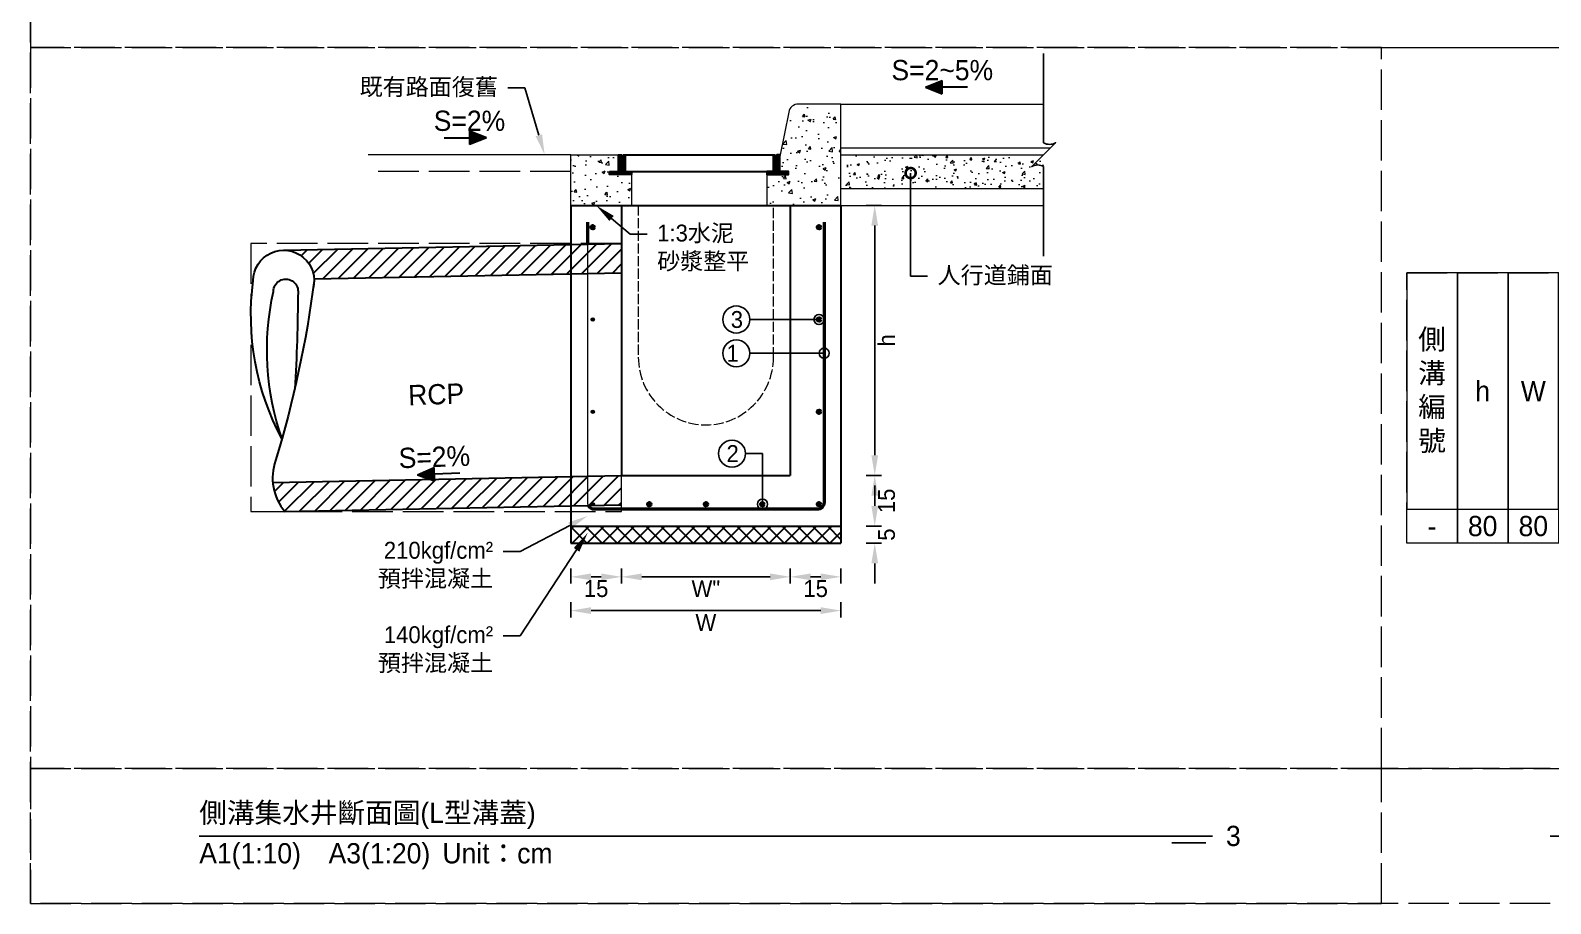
# Model space of a CAD drawing. Extents: x -6810 to 5075, y -2187 to 1200.
# Drawn here: x -1710 to -1259.9, y -507 to -248.5 of the extents above; entities that cross this region are included whole.
import ezdxf
from ezdxf import colors
from ezdxf.entities.mleader import LeaderData, LeaderLine
from ezdxf.math import Vec2, Vec3

# ---------------------------------------------------------------- set-up
doc = ezdxf.new("R2010")
doc.units = 0
doc.header["$MEASUREMENT"] = 0
doc.linetypes.add('ACAD_ISO02W100', pattern=[15, 12, -3])
for name, color, linetype, lineweight in [('一、1.基本-圖框', 7, 'Continuous', 20), ('二、1.繪圖-既有設施', 8, 'Continuous', 20), ('二、2.繪圖-施作項目', 181, 'Continuous', 30), ('二、3.繪圖-排水流向', 170, 'Continuous', 30), ('二、4.繪圖-設計鋪面', 40, 'Continuous', 20), ('二、5.繪圖-鋼筋', 60, 'Continuous', 50), ('二、6.繪圖-其他施作項目', 35, 'Continuous', 30)]:
    doc.layers.add(name, color=color, linetype=linetype, lineweight=lineweight)
doc.layers.add('一、4.基本-隱藏', color=9, linetype='ACAD_ISO02W100', lineweight=20, plot=False)
doc.layers.add('三、1.文字-說明文字', color=2, linetype='Continuous')
doc.layers.add('三、3.文字-註解文字', color=2, linetype='Continuous')
doc.styles.add('次圖名(詳圖)', font='MS PGothic.ttf', dxfattribs={"height": 6})
doc.styles.add('註解文字(詳圖)', font='MS PGothic.ttf', dxfattribs={"height": 5})
doc.dimstyles.new('註解文字(詳圖)', dxfattribs={"dimtxt": 5, "dimasz": 6, "dimexe": 2, "dimexo": 5, "dimgap": 1, "dimtad": 2, "dimzin": 0, "dimdsep": 46, "dimtxsty": '註解文字(詳圖)', "dimcen": 0.1, "dimclrd": 144, "dimclre": 144, "dimclrt": 256, "dimadec": 0, "dimazin": 0, "dimtfac": 1, "dimtofl": 0, "dimtmove": 0, "dimatfit": 3, "dimfxlon": 1, "dimtolj": 1, "dimtzin": 0, "dimlwd": -1, "dimlwe": -1, "dimarcsym": 1})

# ---------------------------------------------------------------- blocks, each defined once
blk = doc.blocks.new('排水流向')
at = {"layer": '二、3.繪圖-排水流向'}
h = blk.add_hatch(color=256, dxfattribs=at)
h.dxf.hatch_style = 1
h.paths.add_polyline_path([(0, 1), (0, -1), (2.5, 0)])
for points in [[(-3.75, 0), (0, 0)], [(0, 1), (0, -1)], [(2.5, 0), (0, 1)], [(2.5, 0), (0, -1)]]:
    blk.add_lwpolyline(points, dxfattribs=at)
blk = doc.blocks.new('_DotSmall')
at = {"color": 0, "linetype": 'ByBlock', "const_width": 0.5}
blk.add_lwpolyline([(-0.0625, 0, 1), (0.0625, 0, 1)], format="xyb", close=True, dxfattribs=at)
blk = doc.blocks.new('*D130')
at = {"layer": 'Defpoints', "color": 0, "transparency": 16777216}
for p in [(-1510, -300.25), (-1460, -300.25), (-1510, -380.25)]:
    blk.add_point(p, dxfattribs=at)
at = {"layer": '三、3.文字-註解文字', "color": 144, "transparency": 16777216}
for p, q in [((-1462.5, -300.25), (-1458, -300.25)), ((-1460, -374.25), (-1460, -306.25)), ((-1462.5, -380.25), (-1458, -380.25))]:
    blk.add_line(p, q, dxfattribs=at)
for points in [[(-1461, -306.25), (-1459, -306.25), (-1460, -300.25)], [(-1461, -374.25), (-1459, -374.25), (-1460, -380.25)]]:
    blk.add_solid(points, dxfattribs=at)
at = {"layer": '三、3.文字-註解文字', "transparency": 16777216, "insert": (-1456.5, -340.25), "char_height": 5, "attachment_point": 5, "rotation": 90, "style": '註解文字(詳圖)'}
blk.add_mtext('\\A1;h', dxfattribs=at)
blk = doc.blocks.new('*D131')
at = {"layer": 'Defpoints', "color": 0, "transparency": 16777216}
for p in [(-1510, -380.25), (-1510, -395.25), (-1460, -395.25)]:
    blk.add_point(p, dxfattribs=at)
at = {"layer": '三、3.文字-註解文字', "color": 144, "transparency": 16777216}
for p, q in [((-1462.5, -380.25), (-1458, -380.25)), ((-1460, -386.25), (-1460, -389.25)), ((-1462.5, -395.25), (-1458, -395.25))]:
    blk.add_line(p, q, dxfattribs=at)
for points in [[(-1461, -386.25), (-1459, -386.25), (-1460, -380.25)], [(-1461, -389.25), (-1459, -389.25), (-1460, -395.25)]]:
    blk.add_solid(points, dxfattribs=at)
at = {"layer": '三、3.文字-註解文字', "transparency": 16777216, "insert": (-1456.5, -387.75), "char_height": 5, "attachment_point": 5, "rotation": 90, "style": '註解文字(詳圖)'}
blk.add_mtext('\\A1;15', dxfattribs=at)
blk = doc.blocks.new('*D132')
at = {"layer": 'Defpoints', "color": 0, "transparency": 16777216}
for p in [(-1510, -395.25), (-1510, -400.25), (-1460, -400.25)]:
    blk.add_point(p, dxfattribs=at)
at = {"layer": '三、3.文字-註解文字', "color": 144, "transparency": 16777216}
for p, q in [((-1460, -389.25), (-1460, -383.25)), ((-1462.5, -395.25), (-1458, -395.25)), ((-1462.5, -400.25), (-1458, -400.25)), ((-1460, -406.25), (-1460, -412.25))]:
    blk.add_line(p, q, dxfattribs=at)
for points in [[(-1461, -389.25), (-1459, -389.25), (-1460, -395.25)], [(-1461, -406.25), (-1459, -406.25), (-1460, -400.25)]]:
    blk.add_solid(points, dxfattribs=at)
at = {"layer": '三、3.文字-註解文字', "transparency": 16777216, "insert": (-1456.5, -397.75), "char_height": 5, "attachment_point": 5, "rotation": 90, "style": '註解文字(詳圖)'}
blk.add_mtext('\\A1;5', dxfattribs=at)
blk = doc.blocks.new('*D133')
at = {"layer": 'Defpoints', "color": 0, "linetype": 'ACAD_ISO02W100', "ltscale": 0.25, "transparency": 16777216}
for p in [(-1485, -385.25), (-1470, -400.25), (-1470, -410.25)]:
    blk.add_point(p, dxfattribs=at)
at = {"layer": '三、1.文字-說明文字', "color": 144, "ltscale": 0.25, "transparency": 16777216}
for p, q in [((-1485, -407.75), (-1485, -412.25)), ((-1470, -407.75), (-1470, -412.25)), ((-1479, -410.25), (-1476, -410.25))]:
    blk.add_line(p, q, dxfattribs=at)
at = {"layer": '三、1.文字-說明文字', "color": 144, "linetype": 'ACAD_ISO02W100', "ltscale": 0.25, "transparency": 16777216}
for points in [[(-1479, -409.25), (-1479, -411.25), (-1485, -410.25)], [(-1476, -409.25), (-1476, -411.25), (-1470, -410.25)]]:
    blk.add_solid(points, dxfattribs=at)
at = {"layer": '三、1.文字-說明文字', "linetype": 'ACAD_ISO02W100', "ltscale": 0.25, "transparency": 16777216, "insert": (-1477.5, -413.75), "char_height": 5, "attachment_point": 5, "style": '註解文字(詳圖)'}
blk.add_mtext('\\A1;15', dxfattribs=at)
blk = doc.blocks.new('*D134')
at = {"layer": 'Defpoints', "color": 0, "linetype": 'ACAD_ISO02W100', "ltscale": 0.25, "transparency": 16777216}
for p in [(-1535, -385.25), (-1550, -400.25), (-1550, -410.25)]:
    blk.add_point(p, dxfattribs=at)
at = {"layer": '三、1.文字-說明文字', "color": 144, "ltscale": 0.25, "transparency": 16777216}
for p, q in [((-1550, -407.75), (-1550, -412.25)), ((-1535, -407.75), (-1535, -412.25)), ((-1541, -410.25), (-1544, -410.25))]:
    blk.add_line(p, q, dxfattribs=at)
at = {"layer": '三、1.文字-說明文字', "color": 144, "linetype": 'ACAD_ISO02W100', "ltscale": 0.25, "transparency": 16777216}
for points in [[(-1544, -409.25), (-1544, -411.25), (-1550, -410.25)], [(-1541, -409.25), (-1541, -411.25), (-1535, -410.25)]]:
    blk.add_solid(points, dxfattribs=at)
at = {"layer": '三、1.文字-說明文字', "linetype": 'ACAD_ISO02W100', "ltscale": 0.25, "transparency": 16777216, "insert": (-1542.5, -413.75), "char_height": 5, "attachment_point": 5, "style": '註解文字(詳圖)'}
blk.add_mtext('\\A1;15', dxfattribs=at)
blk = doc.blocks.new('*D135')
at = {"layer": 'Defpoints', "color": 0, "linetype": 'ACAD_ISO02W100', "ltscale": 0.25, "transparency": 16777216}
for p in [(-1535, -385.25), (-1485, -385.25), (-1485, -410.25)]:
    blk.add_point(p, dxfattribs=at)
at = {"layer": '三、1.文字-說明文字', "color": 144, "ltscale": 0.25, "transparency": 16777216}
for p, q in [((-1535, -407.75), (-1535, -412.25)), ((-1485, -407.75), (-1485, -412.25)), ((-1529, -410.25), (-1491, -410.25))]:
    blk.add_line(p, q, dxfattribs=at)
at = {"layer": '三、1.文字-說明文字', "color": 144, "linetype": 'ACAD_ISO02W100', "ltscale": 0.25, "transparency": 16777216}
for points in [[(-1529, -409.25), (-1529, -411.25), (-1535, -410.25)], [(-1491, -409.25), (-1491, -411.25), (-1485, -410.25)]]:
    blk.add_solid(points, dxfattribs=at)
at = {"layer": '三、1.文字-說明文字', "linetype": 'ACAD_ISO02W100', "ltscale": 0.25, "transparency": 16777216, "insert": (-1510, -413.75), "char_height": 5, "attachment_point": 5, "style": '註解文字(詳圖)'}
blk.add_mtext('\\A1;W{\\fMS PGothic|b0|i0|c128|p34;"}', dxfattribs=at)
blk = doc.blocks.new('*D136')
at = {"layer": 'Defpoints', "color": 0, "ltscale": 0.25, "transparency": 16777216}
for p in [(-1550, -400.25), (-1470, -400.25), (-1550, -420.25)]:
    blk.add_point(p, dxfattribs=at)
at = {"layer": '三、1.文字-說明文字', "color": 144, "ltscale": 0.25, "transparency": 16777216}
for p, q in [((-1550, -417.75), (-1550, -422.25)), ((-1470, -417.75), (-1470, -422.25)), ((-1476, -420.25), (-1544, -420.25))]:
    blk.add_line(p, q, dxfattribs=at)
for points in [[(-1544, -419.25), (-1544, -421.25), (-1550, -420.25)], [(-1476, -419.25), (-1476, -421.25), (-1470, -420.25)]]:
    blk.add_solid(points, dxfattribs=at)
at = {"layer": '三、1.文字-說明文字', "ltscale": 0.25, "transparency": 16777216, "insert": (-1510, -423.75), "char_height": 5, "attachment_point": 5, "style": '註解文字(詳圖)'}
blk.add_mtext('\\A1;W', dxfattribs=at)
blk = doc.blocks.new('_Small')
at = {"color": 0, "linetype": 'ByBlock', "lineweight": -2}
blk.add_circle((0, 0), 0.25, dxfattribs=at)

msp = doc.modelspace()

# ---------------------------------------------------------------- hatches: boundary and pattern name
at = {"layer": '二、1.繪圖-既有設施'}
h = msp.add_hatch(dxfattribs=at)
h.set_pattern_fill('AR-CONC', color=256, scale=0.05)
h.set_pattern_definition([(50, (168.999, -1593.212), (9.109233, -0.796954), [0.9525, -10.4775]), (355, (168.999, -1593.212), (-1.76217, 9.552842), [0.762, -8.38203]), (100.45144, (169.7585, -1593.278), (7.347062, 8.755888), [0.8095, -8.904512]), (46.1842, (168.999, -1590.672), (13.55395, -2.102116), [1.42875, -15.71625]), (96.63556, (170.129, -1590.847), (11.87021, 12.37131), [1.21425, -13.35678]), (351.18415, (169, -1590.672), (11.87021, 12.37131), [1.143, -12.57299]), (21, (170.269, -1591.307), (7.58072, -5.11326), [0.9525, -10.4775]), (326, (170.269, -1591.307), (3.0901, 9.2094), [0.762, -8.382]), (71.45144, (170.901, -1591.733), (10.67082, 4.09614), [0.8095, -8.904497]), (37.5, (168.9994, -1593.212), (0.15443, 4.227752), [0, -8.2804, 0, -8.509, 0, -8.41375]), (7.5, (168.9994, -1593.212), (3.340983, 5.009029), [0, -4.8514, 0, -8.0899, 0, -3.20675]), (327.5, (166.1673, -1593.212), (6.77953, -0.286437), [0, -3.175, 0, -9.906, 0, -13.1445]), (317.5, (164.897, -1593.212), (7.406459, 1.271325), [0, -4.1275, 0, -6.5786, 0, -9.3345])])
h.paths.add_polyline_path([(-1550, -300.25), (-1532, -300.25), (-1532, -291.15), (-1538.5, -291.15), (-1538.5, -290.25), (-1535.9, -290.25), (-1535.9, -285.25), (-1550, -285.25)])
h.paths.add_polyline_path([(-1470, -285.25), (-1470, -270.25), (-1482.541, -270.25, 0.3575108), (-1485.482, -272.662), (-1488, -285.25), (-1488.1, -285.25), (-1488.1, -290.25), (-1485.5, -290.25), (-1485.5, -291.15), (-1492, -291.15), (-1492, -300.25), (-1470, -300.25)])
h = msp.add_hatch(color=256, dxfattribs=at)
h.dxf.hatch_style = 1
h.paths.add_polyline_path([(-1543, -334.05, 1), (-1544, -334.05, 1)])
h = msp.add_hatch(color=256, dxfattribs=at)
h.dxf.hatch_style = 1
h.paths.add_polyline_path([(-1543, -361.35, 1), (-1544, -361.35, 1)])
h = msp.add_hatch(color=256, dxfattribs=at)
h.dxf.hatch_style = 1
h.paths.add_polyline_path([(-1543, -388.75, 1), (-1544, -388.75, 1)])
at = {"layer": '二、2.繪圖-施作項目'}
h = msp.add_hatch(dxfattribs=at)
h.set_pattern_fill('ANSI37', color=256)
h.set_pattern_definition([(45, (-653.882, -891.9858), (-2.245064, 2.245064), []), (135, (-653.882, -891.9858), (-2.245064, -2.245064), [])])
h.paths.add_polyline_path([(-1550, -395.25), (-1550, -400.25), (-1470, -400.25), (-1470, -395.25)])
at = {"layer": '二、4.繪圖-設計鋪面'}
h = msp.add_hatch(dxfattribs=at)
h.set_pattern_fill('AR-CONC', color=256)
h.set_pattern_definition([(50, (-1604.145, 150.2144), (7.1726, -0.62752), [0.75, -8.25]), (355, (-1604.145, 150.2144), (-1.38751, 7.52192), [0.6, -6.6]), (100.4514, (-1603.547, 150.162), (5.78509, 6.8944), [0.6374, -7.01142]), (46.1842, (-1604.145, 152.214), (10.67241, -1.6552), [1.125, -12.375]), (96.6356, (-1603.256, 152.076), (9.34662, 9.74119), [0.9561, -10.51714]), (351.1842, (-1604.145, 152.214), (9.34662, 9.74119), [0.9, -9.9]), (21, (-1603.145, 151.7144), (5.96907, -4.02619), [0.75, -8.25]), (326, (-1603.145, 151.7144), (2.43315, 7.2515), [0.6, -6.6]), (71.4514, (-1602.6476, 151.379), (8.40222, 3.22531), [0.6374, -7.01142]), (37.5, (-1604.145, 150.2144), (0.121599, 3.328939), [0, -6.52, 0, -6.7, 0, -6.625]), (7.5, (-1604.145, 150.2144), (2.630695, 3.944117), [0, -3.82, 0, -6.37, 0, -2.525]), (327.5, (-1606.375, 150.2144), (5.338224, -0.225549), [0, -2.5, 0, -7.8, 0, -10.35]), (317.5, (-1607.375, 150.2144), (5.83186, 1.00105), [0, -3.25, 0, -5.18, 0, -7.35])])
h.paths.add_polyline_path([(-1410, -285.25), (-1470, -285.25), (-1470, -292.75), (-1460, -292.75), (-1460, -295.25), (-1410, -295.25)])
h.paths.add_polyline_path([(-1460, -292.75), (-1470, -292.75), (-1470, -295.25), (-1460, -295.25)], flags=17)
at = {"layer": '二、5.繪圖-鋼筋'}
h = msp.add_hatch(color=256, dxfattribs=at)
h.dxf.hatch_style = 1
h.paths.add_polyline_path([(-1543, -306.75, 1), (-1544, -306.75, 1)])
h = msp.add_hatch(color=256, dxfattribs=at)
h.dxf.hatch_style = 1
h.paths.add_polyline_path([(-1476, -306.75, 1), (-1477, -306.75, 1)])
h = msp.add_hatch(color=256, dxfattribs=at)
h.dxf.hatch_style = 1
h.paths.add_polyline_path([(-1476, -334.05, 1), (-1477, -334.05, 1)])
h = msp.add_hatch(color=256, dxfattribs=at)
h.dxf.hatch_style = 1
h.paths.add_polyline_path([(-1476, -361.35, 1), (-1477, -361.35, 1)])
h = msp.add_hatch(color=256, dxfattribs=at)
h.dxf.hatch_style = 1
h.paths.add_polyline_path([(-1526.25, -388.75, 1), (-1527.25, -388.75, 1)])
h = msp.add_hatch(color=256, dxfattribs=at)
h.dxf.hatch_style = 1
h.paths.add_polyline_path([(-1509.5, -388.75, 1), (-1510.5, -388.75, 1)])
h = msp.add_hatch(color=256, dxfattribs=at)
h.dxf.hatch_style = 1
h.paths.add_polyline_path([(-1492.75, -388.75, 1), (-1493.75, -388.75, 1)])
h = msp.add_hatch(color=256, dxfattribs=at)
h.dxf.hatch_style = 1
h.paths.add_polyline_path([(-1476, -388.75, 1), (-1477, -388.75, 1)])
at = {"layer": '二、6.繪圖-其他施作項目'}
h = msp.add_hatch(dxfattribs=at)
h.set_pattern_fill('ANSI31', color=256, scale=0.1)
h.set_pattern_definition([(45, (179.50886, -1589.53593), (-0.224506403, 0.224506403), [])])
h.paths.add_polyline_path([(-1535.9, -290.25), (-1538.5, -290.25), (-1538.5, -291.15), (-1532, -291.15), (-1532, -290.25), (-1535, -290.25), (-1535, -285.25), (-1535.9, -285.25)])
h.paths.add_polyline_path([(-1488.1, -285.25), (-1489, -285.25), (-1489, -290.25), (-1492, -290.25), (-1492, -291.15), (-1485.5, -291.15), (-1485.5, -290.25), (-1488.1, -290.25)])
h = msp.add_hatch(dxfattribs=at)
h.set_pattern_fill('ANSI31', color=256, scale=25)
h.set_pattern_definition([(45, (-5053.3087, -1785.3046), (-2.2097087, 2.2097087), [])])
h.paths.add_polyline_path([(-1535, -311.536), (-1635, -313.536, -0.3982556), (-1625.998, -322.058), (-1535, -320.238)])
h.paths.add_polyline_path([(-1535, -380.25), (-1638.228, -382.315, 0.1552766), (-1634.618, -390.932), (-1535, -388.952)])

# ---------------------------------------------------------------- linework, layer by layer
at = {"layer": '一、1.基本-圖框'}
for points in [[(-1302.5, -390.25), (-1287.5, -390.25), (-1287.5, -320.25), (-1302.5, -320.25)], [(-1287.5, -390.25), (-1272.5, -390.25), (-1272.5, -320.25), (-1287.5, -320.25)], [(-1272.5, -390.25), (-1257.5, -390.25), (-1257.5, -320.25), (-1272.5, -320.25)], [(-1302.5, -390.25), (-1287.5, -390.25), (-1287.5, -400.25), (-1302.5, -400.25)], [(-1287.5, -390.25), (-1272.5, -390.25), (-1272.5, -400.25), (-1287.5, -400.25)], [(-1272.5, -390.25), (-1257.5, -390.25), (-1257.5, -400.25), (-1272.5, -400.25)]]:
    msp.add_lwpolyline(points, close=True, dxfattribs=at)
at = {"layer": '一、4.基本-隱藏'}
for points in [[(-1710, 0), (-930, 0), (-930, -507), (-1710, -507)], [(-1210, -213.5), (-1710, -213.5), (-1710, -253.5), (-1210, -253.5)], [(-1310, -253.5), (-1710, -253.5), (-1710, -467), (-1310, -467)], [(-1310, -253.5), (-930, -253.5), (-930, -467), (-1310, -467)], [(-1535, -311.536), (-1644.704, -311.536), (-1644.704, -390.932), (-1535, -390.932)], [(-1302.5, -320.25), (-937.5, -320.25), (-937.5, -400.25), (-1302.5, -400.25)], [(-1310, -467), (-1710, -467), (-1710, -507), (-1310, -507)], [(-1310, -467), (-930, -467), (-930, -507), (-1310, -507)]]:
    msp.add_lwpolyline(points, close=True, dxfattribs=at)
at = {"layer": '三、3.文字-註解文字'}
msp.add_lwpolyline([(-1410, -315.25), (-1410, -288.786, 0.2828427), (-1413.536, -288.786), (-1406.464, -281.714, -0.2828427), (-1410, -281.714), (-1410, -255.25)], format="xyb", dxfattribs=at)
for points in [[(-1660, -487), (-1360, -487)], [(-1362, -489), (-1372, -489)], [(-1260, -487), (-980, -487)]]:
    msp.add_lwpolyline(points, dxfattribs=at)
for centre in [(-1501, -334.05), (-1501, -344.05), (-1502.25, -373.75)]:
    msp.add_circle(centre, 4, dxfattribs=at)
at = {"layer": '二、1.繪圖-既有設施'}
for points in [[(-1492, -290.25), (-1492, -300.25), (-1470, -300.25), (-1470, -285.25), (-1470, -270.25), (-1482.541, -270.25, 0.3575108), (-1485.482, -272.662), (-1488, -285.25)], [(-1544.788, -389.146, -0.1166941), (-1545, -388.25), (-1545, -311.736)]]:
    msp.add_lwpolyline(points, format="xyb", dxfattribs=at)
msp.add_lwpolyline([(-1532, -290.25), (-1532, -300.25), (-1550, -300.25), (-1550, -285.25), (-1535.9, -285.25)], dxfattribs=at)
at = {"layer": '二、1.繪圖-既有設施', "linetype": 'ACAD_ISO02W100', "ltscale": 0.25}
msp.add_lwpolyline([(-1530, -300.25), (-1530, -345.25, 1), (-1490, -345.25), (-1490, -300.25)], format="xyb", dxfattribs=at)
at = {"layer": '二、1.繪圖-既有設施'}
for centre in [(-1543.5, -334.05), (-1543.5, -361.35), (-1543.5, -388.75)]:
    msp.add_circle(centre, 0.5, dxfattribs=at)
at = {"layer": '二、2.繪圖-施作項目'}
for points in [[(-1550, -300.25), (-1470, -300.25)], [(-1550, -300.25), (-1550, -400.25)], [(-1535, -300.25), (-1535, -380.25)], [(-1485, -300.25), (-1485, -380.25)], [(-1470, -300.25), (-1470, -400.25)], [(-1535, -380.25), (-1485, -380.25)], [(-1550, -395.25), (-1470, -395.25)], [(-1550, -400.25), (-1470, -400.25)]]:
    msp.add_lwpolyline(points, dxfattribs=at)
at = {"layer": '二、4.繪圖-設計鋪面'}
for points in [[(-1470, -270.25), (-1410, -270.25)], [(-1470, -283.25), (-1408, -283.25)], [(-1550, -285.25), (-1610, -285.25)], [(-1470, -285.25), (-1410, -285.25)], [(-1470, -295.25), (-1410, -295.25)], [(-1470, -300.25), (-1410, -300.25)]]:
    msp.add_lwpolyline(points, dxfattribs=at)
at = {"layer": '二、4.繪圖-設計鋪面', "linetype": 'ACAD_ISO02W100'}
msp.add_lwpolyline([(-1550, -290.25), (-1610, -290.25)], dxfattribs=at)
at = {"layer": '二、5.繪圖-鋼筋'}
msp.add_lwpolyline([(-1545, -311.736), (-1545, -305.25)], dxfattribs=at)
msp.add_lwpolyline([(-1475, -305.25), (-1475, -388.25, -0.4142136), (-1477, -390.25), (-1543, -390.25, -0.2838016), (-1544.788, -389.146, -0.2838016)], format="xyb", dxfattribs=at)
for centre in [(-1543.5, -306.75), (-1476.5, -306.75), (-1476.5, -334.05), (-1476.5, -361.35), (-1526.75, -388.75), (-1510, -388.75), (-1493.25, -388.75), (-1476.5, -388.75)]:
    msp.add_circle(centre, 0.5, dxfattribs=at)
at = {"layer": '二、6.繪圖-其他施作項目'}
for points in [[(-1538.5, -290.25), (-1535.9, -290.25), (-1535.9, -285.25), (-1535, -285.25), (-1535, -290.25), (-1532, -290.25), (-1532, -291.15), (-1538.5, -291.15)], [(-1488.1, -285.25), (-1489, -285.25), (-1489, -290.25), (-1492, -290.25), (-1492, -291.15), (-1485.5, -291.15), (-1485.5, -290.25), (-1488.1, -290.25)]]:
    msp.add_lwpolyline(points, close=True, dxfattribs=at)
for points in [[(-1534.5, -285.25), (-1534.5, -290.25)], [(-1534.5, -285.25), (-1489.5, -285.25)], [(-1533.9, -285.25), (-1533.9, -290.25)], [(-1490.1, -285.25), (-1490.1, -290.25)], [(-1489.5, -285.25), (-1489.5, -290.25)], [(-1488, -285.25), (-1488.1, -285.25)], [(-1534.5, -290.25), (-1489.5, -290.25)], [(-1635, -313.536), (-1535, -311.536)], [(-1625.998, -322.058), (-1535, -320.238)], [(-1638.228, -382.315), (-1535, -380.25)], [(-1634.618, -390.932), (-1535, -388.952)]]:
    msp.add_lwpolyline(points, dxfattribs=at)
for points in [[(-1635.522, -369.371, -0.1578495), (-1644.015, -322.552, -1.1409026), (-1626.294, -324.894)], [(-1635.489, -369.432, -0.1399452), (-1638.02, -325.72, -1.0112817), (-1630.748, -325.801, -0.0106152), (-1631.686, -354.65)], [(-1625.985, -322.552, -0.0416835), (-1637.391, -375.767, 0.2681724), (-1634.618, -390.932, 0.2681724)]]:
    msp.add_lwpolyline(points, format="xyb", dxfattribs=at)

# ---------------------------------------------------------------- block references
at = {"xscale": 2, "yscale": 2, "zscale": 2}
for p, rotation in [((-1440, -265.25), 180), ((-1590.393, -379.854), 182)]:
    msp.add_blockref('排水流向', p, dxfattribs=dict(at, rotation=rotation))
msp.add_blockref('排水流向', (-1580, -280.25), dxfattribs=at)

# ---------------------------------------------------------------- texts
at = {"layer": '一、1.基本-圖框', "char_height": 6, "attachment_point": 5, "style": '註解文字(詳圖)'}
for s, width, insert in [('側溝編號', 12.98354, (-1295, -355.25)), ('{\\fMS PGothic|b0|i0|c128|p34;h}', 12.98354, (-1280, -355.25)), ('{\\fMS PGothic|b0|i0|c128|p34;W}', 22.32258, (-1265, -355.25))]:
    msp.add_mtext_dynamic_manual_height_columns(s, width=width, gutter_width=30, heights=[0], dxfattribs=dict(at, insert=insert))
at = {"layer": '三、1.文字-說明文字', "linetype": 'ACAD_ISO02W100', "ltscale": 0.25, "insert": (-1589.852, -356.234), "char_height": 6, "attachment_point": 5, "rotation": 2, "style": '次圖名(詳圖)'}
msp.add_mtext_dynamic_manual_height_columns('{\\fMS PGothic|b0|i0|c128|p34;RCP}', width=11.08004, gutter_width=30, heights=[0], dxfattribs=at)
at = {"layer": '三、3.文字-註解文字', "char_height": 6}
for s, width, gutter_width, insert, attachment_point, style in [('-', 9.06048, 30, (-1295, -395.25), 5, '註解文字(詳圖)'), ('80', 9.06048, 30, (-1280, -395.25), 5, '註解文字(詳圖)'), ('80', 9.06048, 30, (-1265, -395.25), 5, '註解文字(詳圖)'), ('{\\fMS PGothic|b0|i0|c128|p34;側溝}集水井{\\fMS PGothic|b0|i0|c128|p34;斷面圖(L型溝蓋)}', 131.94411, 15, (-1660, -481), 4, '次圖名(詳圖)'), ('3', 3, 15, (-1356, -487), 4, '次圖名(詳圖)'), ('A1(1:10)\u3000A3(1:20){\\fMS PGothic|b0|i0|c128|p34;^IUnit：cm}', 136.03259, 15, (-1660, -493), 4, '次圖名(詳圖)')]:
    msp.add_mtext_dynamic_manual_height_columns(s, width=width, gutter_width=gutter_width, heights=[0], dxfattribs=dict(at, insert=insert, attachment_point=attachment_point, style=style))
at = {"layer": '二、3.繪圖-排水流向', "char_height": 6, "attachment_point": 5, "style": '註解文字(詳圖)'}
for s, insert in [('{\\fMS PGothic|b0|i0|c128|p34;S=2~5%}', (-1440, -260.25)), ('{\\fMS PGothic|b0|i0|c128|p34;S=2%}', (-1580, -275.25))]:
    msp.add_mtext_dynamic_manual_height_columns(s, width=10.17412, gutter_width=30, heights=[0], dxfattribs=dict(at, insert=insert))
at = {"layer": '二、3.繪圖-排水流向', "insert": (-1590.396, -374.784), "char_height": 6, "attachment_point": 5, "rotation": 2, "style": '註解文字(詳圖)'}
msp.add_mtext_dynamic_manual_height_columns('{\\fMS PGothic|b0|i0|c128|p34;S=2%}', width=10.17412, gutter_width=30, heights=[0], dxfattribs=at)

# ---------------------------------------------------------------- dimensions: what is measured, and where the dimension line sits
at = {"layer": '三、1.文字-說明文字', "linetype": 'ACAD_ISO02W100', "ltscale": 0.25}
for base, p1, p2, text, picture, middle in [((-1550, -410.25), (-1535, -385.25), (-1550, -400.25), '15', '*D134', (-1542.5, -413.75)), ((-1485, -410.25), (-1535, -385.25), (-1485, -385.25), 'W{\\fMS PGothic|b0|i0|c128|p34;"}', '*D135', (-1510, -413.75)), ((-1470, -410.25), (-1485, -385.25), (-1470, -400.25), '15', '*D133', (-1477.5, -413.75))]:
    dim = msp.add_linear_dim(base=base, p1=p1, p2=p2, text=text, dimstyle='註解文字(詳圖)', dxfattribs=at)
    dim.commit()
    dim.dimension.update_dxf_attribs({"geometry": picture, "text_midpoint": middle})
at = {"layer": '三、1.文字-說明文字', "ltscale": 0.25}
dim = msp.add_linear_dim(base=(-1550, -420.25), p1=(-1470, -400.25), p2=(-1550, -400.25), text='W', dimstyle='註解文字(詳圖)', dxfattribs=at)
dim.commit()
dim.dimension.update_dxf_attribs({"geometry": '*D136', "text_midpoint": (-1510, -423.75)})
at = {"layer": '三、3.文字-註解文字'}
for base, p1, p2, text, picture, middle in [((-1460, -300.25), (-1510, -380.25), (-1510, -300.25), 'h', '*D130', (-1456.5, -340.25)), ((-1460, -395.25), (-1510, -380.25), (-1510, -395.25), '15', '*D131', (-1456.5, -387.75)), ((-1460, -400.25), (-1510, -395.25), (-1510, -400.25), '5', '*D132', (-1456.5, -397.75))]:
    dim = msp.add_linear_dim(base=base, p1=p1, p2=p2, angle=90, text=text, dimstyle='註解文字(詳圖)', dxfattribs=at)
    dim.commit()
    dim.dimension.update_dxf_attribs({"geometry": picture, "text_midpoint": middle})

# ---------------------------------------------------------------- leaders
ml = msp.add_multileader_mtext('Standard', dxfattribs=at)
ml.set_content('既有路面復舊', color=256, style='註解文字(詳圖)')
ml.set_leader_properties(color=144, linetype='ByLayer', lineweight=-1)
ml.build(insert=Vec2(0, 0))
ml.multileader.update_dxf_attribs({"dogleg_length": 5, "arrow_head_size": 6})
ctx = ml.context
ctx.base_point, ctx.char_height, ctx.arrow_head_size, ctx.landing_gap_size, ctx.plane_origin = Vec3(-1617.383, -265.5), 5, 6, 3, Vec3(-1642.575, -243.587)
ctx.text_align_type = 2
notes = []
notes.append((ctx, [(1, (1, 1, 0), (-1563.599, -265.5), (-1, 0), 5, [(0, [(-1557.744, -285.25)], 0, [])])]))
ctx.mtext.insert, ctx.mtext.alignment, ctx.mtext.flow_direction = Vec3(-1571.599, -262.659), 3, 5
ml = msp.add_multileader_mtext('Standard', dxfattribs=at)
ml.set_content('人行道鋪面', color=256, style='註解文字(詳圖)')
ml.set_leader_properties(color=144, linetype='ByLayer', lineweight=-1)
ml.set_arrow_properties(name='DOTSMALL')
ml.build(insert=Vec2(0, 0))
ml.multileader.update_dxf_attribs({"dogleg_length": 5, "arrow_head_size": 6})
ctx = ml.context
ctx.base_point, ctx.char_height, ctx.arrow_head_size, ctx.landing_gap_size, ctx.plane_origin = Vec3(-1444.376, -321.229), 5, 6, 3, Vec3(-1449.376, -290.697)
notes.append((ctx, [(0, (1, 1, 0), (-1449.376, -321.229), (1, 0), 5, [(0, [(-1449.376, -290.697)], 0, [])])]))
ctx.mtext.insert, ctx.mtext.flow_direction = Vec3(-1441.376, -318.417), 5
ml = msp.add_multileader_mtext('Standard', dxfattribs=at)
ml.set_content('\\pxqd;{\\fMS PGothic|b0|i0|c128|p34;1:3水泥\\P砂漿整平}', color=256, style='註解文字(詳圖)')
ml.set_leader_properties(color=144, linetype='ByLayer', lineweight=-1)
ml.build(insert=Vec2(0, 0))
ml.multileader.update_dxf_attribs({"dogleg_length": 5, "arrow_head_size": 6})
ctx = ml.context
ctx.base_point, ctx.char_height, ctx.arrow_head_size, ctx.landing_gap_size, ctx.plane_origin = Vec3(-1527.418, -308.79), 5, 6, 3, Vec3(-1542.5, -300.25)
notes.append((ctx, [(0, (1, 1, 0), (-1532.418, -308.79), (1, 0), 5, [(0, [(-1542.5, -300.25)], 0, [])])]))
ctx.mtext.insert, ctx.mtext.width, ctx.mtext.flow_direction = Vec3(-1524.418, -305.949), 33.84047, 5
ml = msp.add_multileader_mtext('Standard', dxfattribs=at)
ml.set_content('3', color=256, style='註解文字(詳圖)')
ml.set_leader_properties(color=144, linetype='ByLayer', lineweight=-1)
ml.set_arrow_properties(name='SMALL')
ml.build(insert=Vec2(0, 0))
ml.multileader.update_dxf_attribs({"dogleg_length": 5, "arrow_head_size": 6})
ctx = ml.context
ctx.base_point, ctx.char_height, ctx.arrow_head_size, ctx.plane_origin = Vec3(-1503.898, -334.05), 5, 6, Vec3(-1475, -334.05)
ctx.text_align_type = 2
notes.append((ctx, [(0, (1, 1, 0), (-1492, -334.05), (-1, 0), 5, [(0, [(-1476.5, -334.05)], 0, [])])]))
ctx.mtext.insert, ctx.mtext.alignment, ctx.mtext.flow_direction = Vec3(-1499, -331.55), 3, 5
ml = msp.add_multileader_mtext('Standard', dxfattribs=at)
ml.set_content('1', color=256, style='註解文字(詳圖)')
ml.set_leader_properties(color=144, linetype='ByLayer', lineweight=-1)
ml.set_arrow_properties(name='SMALL')
ml.build(insert=Vec2(0, 0))
ml.multileader.update_dxf_attribs({"dogleg_length": 5, "arrow_head_size": 6})
ctx = ml.context
ctx.base_point, ctx.char_height, ctx.arrow_head_size, ctx.landing_gap_size, ctx.plane_origin = Vec3(-1505.006, -344.05), 5, 6, 3.25, Vec3(-1475, -344.05)
ctx.text_align_type = 2
notes.append((ctx, [(0, (1, 1, 0), (-1489.5, -344.05), (-1, 0), 7.5, [(0, [(-1475, -344.05)], 0, [])])]))
ctx.mtext.insert, ctx.mtext.alignment, ctx.mtext.flow_direction = Vec3(-1500.25, -341.55), 3, 5
ml = msp.add_multileader_mtext('Standard', dxfattribs=at)
ml.set_content('2', color=256, style='註解文字(詳圖)')
ml.set_leader_properties(color=144, linetype='ByLayer', lineweight=-1)
ml.set_arrow_properties(name='SMALL')
ml.build(insert=Vec2(0, 0))
ml.multileader.update_dxf_attribs({"dogleg_length": 5, "arrow_head_size": 6})
ctx = ml.context
ctx.base_point, ctx.char_height, ctx.arrow_head_size, ctx.plane_origin = Vec3(-1505.148, -373.75), 5, 6, Vec3(-1471.25, -349.712)
ctx.text_align_type = 2
notes.append((ctx, [(0, (1, 1, 0), (-1493.25, -373.75), (-1, 0), 5, [(0, [(-1493.25, -388.75)], 0, [])])]))
ctx.mtext.insert, ctx.mtext.alignment, ctx.mtext.flow_direction = Vec3(-1500.25, -371.25), 3, 5
ml = msp.add_multileader_mtext('Standard', dxfattribs=at)
ml.set_content('{\\fMS PGothic|b0|i0|c128|p34;210kgf/cm²}\\P預拌{\\fMS PGothic|b0|i0|c128|p34;混凝土}', color=256, style='註解文字(詳圖)')
ml.set_leader_properties(color=144, linetype='ByLayer', lineweight=-1)
ml.build(insert=Vec2(0, 0))
ml.multileader.update_dxf_attribs({"dogleg_length": 5, "arrow_head_size": 6})
ctx = ml.context
ctx.base_point, ctx.char_height, ctx.arrow_head_size, ctx.landing_gap_size, ctx.plane_origin = Vec3(-1611.398, -402.75), 5, 6, 3, Vec3(-1545, -412.75)
ctx.text_align_type = 2
notes.append((ctx, [(0, (1, 1, 0), (-1565, -402.75), (-1, 0), 5, [(0, [(-1545, -392.211)], 0, [])])]))
ctx.mtext.insert, ctx.mtext.alignment, ctx.mtext.flow_direction = Vec3(-1573, -399.881), 3, 5
ml = msp.add_multileader_mtext('Standard', dxfattribs=at)
ml.set_content('{\\fMS PGothic|b0|i0|c128|p34;140kgf/cm²}\\P預拌{\\fMS PGothic|b0|i0|c128|p34;混凝土}', color=256, style='註解文字(詳圖)')
ml.set_leader_properties(color=144, linetype='ByLayer', lineweight=-1)
ml.build(insert=Vec2(0, 0))
ml.multileader.update_dxf_attribs({"dogleg_length": 5, "arrow_head_size": 6})
ctx = ml.context
ctx.base_point, ctx.char_height, ctx.arrow_head_size, ctx.landing_gap_size, ctx.plane_origin = Vec3(-1611.398, -427.75), 5, 6, 3, Vec3(-1545, -417.75)
ctx.text_align_type = 2
notes.append((ctx, [(0, (1, 1, 0), (-1565, -427.75), (-1, 0), 5, [(0, [(-1545, -397.223)], 0, [])])]))
ctx.mtext.insert, ctx.mtext.alignment, ctx.mtext.flow_direction = Vec3(-1573, -424.881), 3, 5
for ctx, leaders in notes:
    for number, flags, end, landing, length, lines in leaders:
        leader = LeaderData()
        leader.index, (leader.has_last_leader_line, leader.has_dogleg_vector, leader.attachment_direction) = number, flags
        leader.last_leader_point, leader.dogleg_vector, leader.dogleg_length = Vec3(end), Vec3(landing), length
        for number, points, colour, breaks in lines:
            line = LeaderLine()
            line.index, line.vertices, line.color, line.breaks = number, Vec3.list(points), colors.encode_raw_color(colour), breaks
            leader.lines.append(line)
        ctx.leaders.append(leader)

doc.saveas('drawing.dxf')
